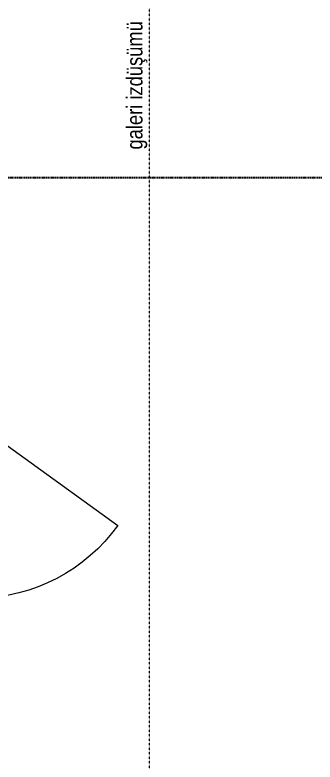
# Model space of a CAD drawing. Extents: x -1439 to 34962, y -872 to 8330.
# Drawn here: x 18396.7 to 18584.5, y 2618.8 to 3085.8 of the extents above; entities that cross this region are included whole.
import ezdxf
from ezdxf.enums import TextEntityAlignment as Align

# ---------------------------------------------------------------- set-up
doc = ezdxf.new("R2010")
doc.units = 0
doc.linetypes.add('DOT2', pattern=[0.125, 0, -0.125])
doc.linetypes.add('HIDDEN', pattern=[0.375, 0.25, -0.125])
doc.layers.get('0').update_dxf_attribs({"color": 9, "lineweight": 9})
for name, color, linetype, lineweight in [('04', 9, 'Continuous', 9), ('20', 9, 'DOT2', 9), ('21', 9, 'Continuous', 9), ('E-KABLO', 7, 'Continuous', 30)]:
    doc.layers.add(name, color=color, linetype=linetype, lineweight=lineweight)
doc.styles.add('MuuM_TEXT-STANDART', font='ARIALN.TTF')

# ---------------------------------------------------------------- blocks, each defined once
blk = doc.blocks.new('p-araba-polo')
blk.add_line((1.2434, -0.7769), (1.8845, -1.6687))
blk.add_arc((1.2434, -0.7769), 1.0984, 305.7081, 359.024)

msp = doc.modelspace()

# ---------------------------------------------------------------- linework, layer by layer
at = {"layer": '20'}
msp.add_lwpolyline([(18480.84, 394.5), (18480.84, 3110.5)], dxfattribs=at)
at = {"layer": 'E-KABLO', "color": 6, "linetype": 'HIDDEN', "ltscale": 3}
msp.add_line((18918.47, 2983.93), (17382.59, 2983.93), dxfattribs=at)

# ---------------------------------------------------------------- block references
at = {"layer": '04', "xscale": -100, "yscale": 100, "zscale": 100, "rotation": 90}
msp.add_blockref('p-araba-polo', (18294.17, 2955.25), dxfattribs=at)

# ---------------------------------------------------------------- texts
at = {"layer": '21', "style": 'MuuM_TEXT-STANDART'}
msp.add_text('galeri izdüşümü', height=10, rotation=90, dxfattribs=at).set_placement((18466.49, 3081.92), align=Align.TOP_RIGHT)

doc.saveas('drawing.dxf')
